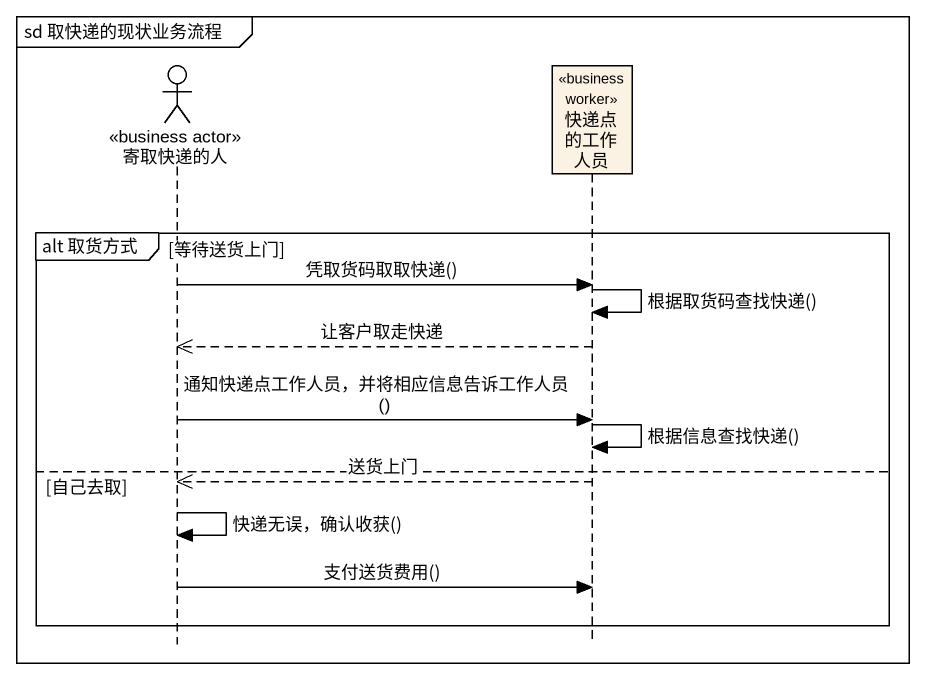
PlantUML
@startuml
mainframe sd 取快递的现状业务流程
hide footbox
actor 寄取快递的人 <<business actor>>
participant 快递点的工作人员 <<business worker>>

group alt 取货方式 [等待送货上门]
  寄取快递的人 -> 快递点的工作人员 : 凭取货码取取快递()
  快递点的工作人员 -> 快递点的工作人员 : 根据取货码查找快递()
  快递点的工作人员 -->> 寄取快递的人 : 让客户取走快递
  寄取快递的人 -> 快递点的工作人员 : 通知快递点工作人员，并将相应信息告诉工作人员()
  快递点的工作人员 -> 快递点的工作人员 : 根据信息查找快递()
else 自己去取
  快递点的工作人员 -->> 寄取快递的人 : 送货上门
  寄取快递的人 -> 寄取快递的人 : 快递无误，确认收获()
  寄取快递的人 -> 快递点的工作人员 : 支付送货费用()
end
@enduml
